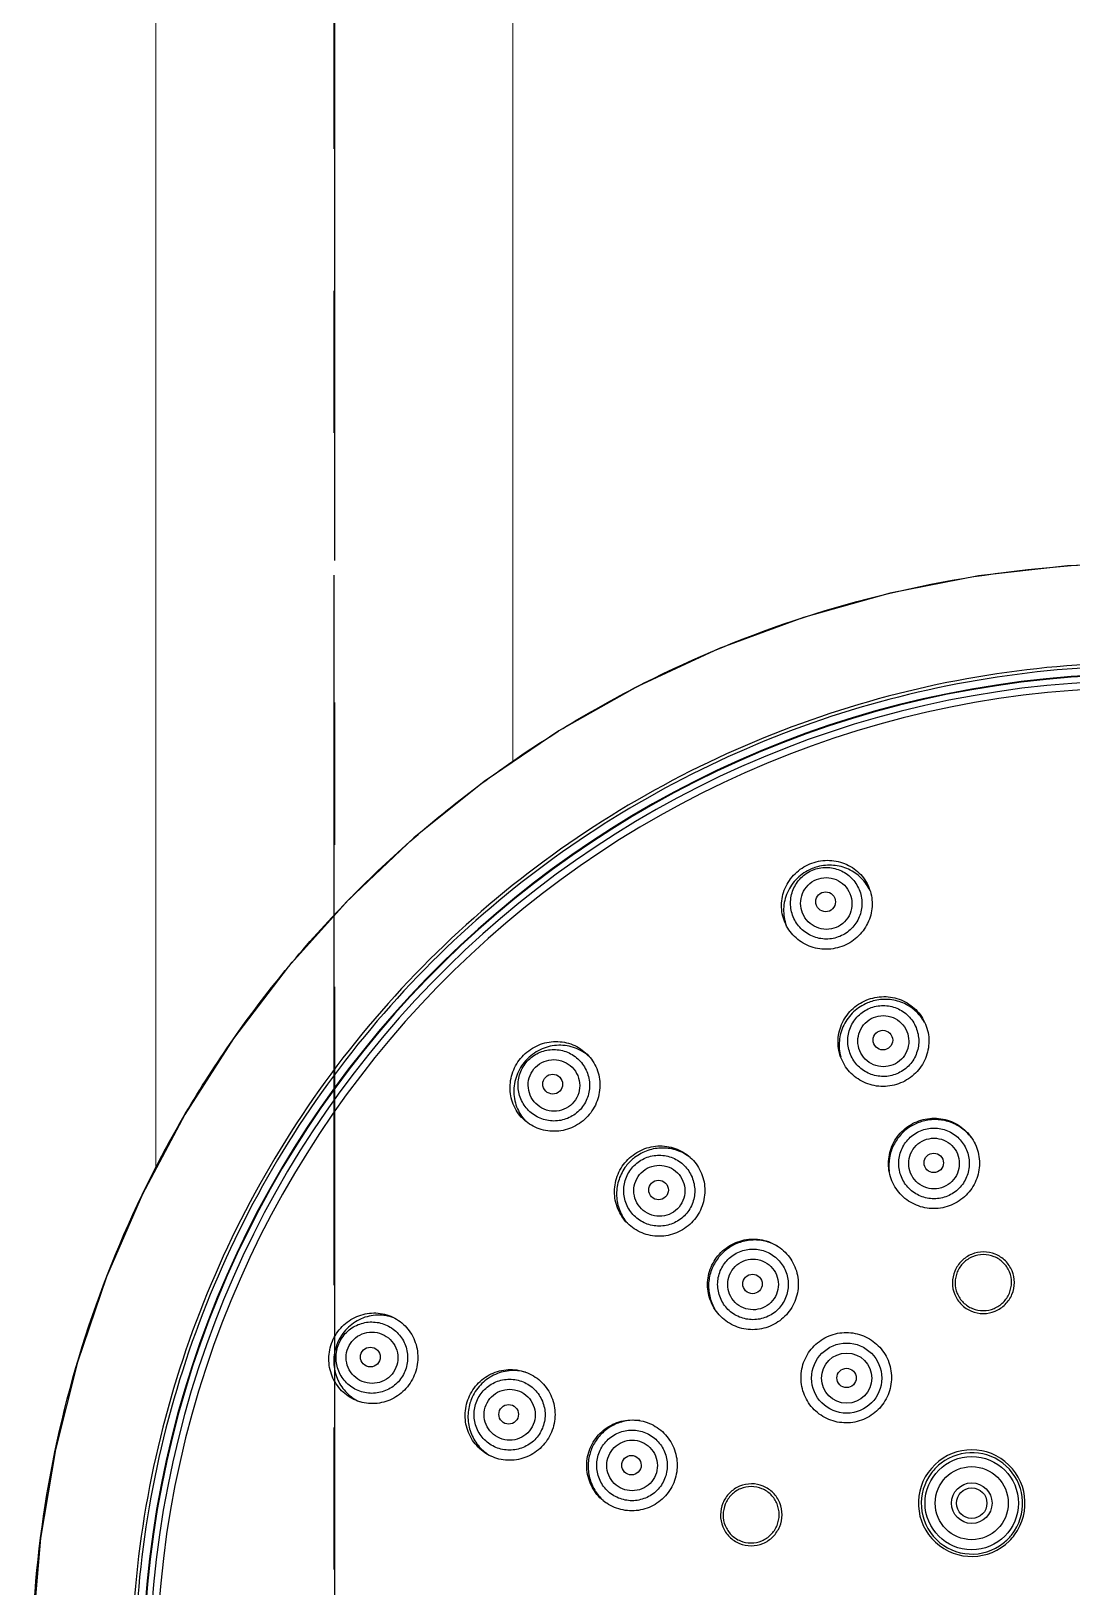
# Model space of a CAD drawing. Extents: x -5853 to -5433, y -3863 to -3269.
# Drawn here: x -5705.4 to -5692.57, y -3618.37 to -3599.21 of the extents above; entities that cross this region are included whole.
import ezdxf

# ---------------------------------------------------------------- set-up
doc = ezdxf.new("R2010")
doc.units = 0
doc.header["$LTSCALE"] = 7
doc.linetypes.add('CENTER', pattern=[2, 1.25, -0.25, 0.25, -0.25])
doc.layers.get('0').update_dxf_attribs({"color": 2, "linetype": 'CONTINUOUS'})
doc.layers.add('CL', color=1, linetype='CENTER')
doc.layers.add('DWG', color=7, linetype='CONTINUOUS')

msp = doc.modelspace()

# ---------------------------------------------------------------- linework, layer by layer
at = {"color": 1, "linetype": 'CENTER'}
msp.add_line((-5701.65964, -3698.65869), (-5701.66381, -3503.34142), dxfattribs=at)
at = {"color": 7, "linetype": 'Continuous', "lineweight": 15}
for p, q in [((-5703.85964, -3572.62195), (-5703.85964, -3613.20591)), ((-5699.45964, -3608.20013), (-5699.45964, -3572.62195))]:
    msp.add_line(p, q, dxfattribs=at)
at = {"layer": 'CL'}
msp.add_line((-5701.65964, -3526.98073), (-5701.65964, -3764.75136), dxfattribs=at)
at = {"layer": 'DWG', "linetype": 'Continuous'}
msp.add_lwpolyline([(-5691.64245, -3605.76072), (-5692.62842, -3605.79616), (-5693.72586, -3605.91956), (-5694.81189, -3606.13119), (-5695.87892, -3606.42993), (-5696.91957, -3606.81415), (-5697.92669, -3607.28139), (-5698.89331, -3607.82871), (-5699.81282, -3608.45242), (-5700.6788, -3609.14824), (-5701.4857, -3609.9116), (-5702.22809, -3610.73732), (-5702.90134, -3611.62016), (-5703.50117, -3612.55449), (-5704.02368, -3613.53424), (-5704.4655, -3614.55334), (-5704.82365, -3615.60463), (-5705.09554, -3616.68071), (-5705.27961, -3617.77469), (-5705.37483, -3618.87918)], dxfattribs=at)
for centre, radius in [((-5695.34856, -3615.80192), 0.43217), ((-5695.34835, -3615.80225), 0.30913), ((-5693.80795, -3617.34257), 0.575), ((-5693.80795, -3617.34257), 0.45), ((-5693.80795, -3617.34257), 0.25), ((-5693.80795, -3617.34257), 0.1875)]:
    msp.add_circle(centre, radius, dxfattribs=at)
for centre, radius, start, end in [((-5691.64244, -3619.50809), 12.38285, 272.122125, 267.877875), ((-5691.64244, -3619.50809), 12.375, 272.115822, 267.88501), ((-5691.64244, -3619.50809), 12.3, 272.15262, 267.84738), ((-5691.64244, -3619.50809), 12.21332, 272.397749, 267.602251), ((-5695.55709, -3610.05774), 0.57459, 105.10137, 111.989727), ((-5695.55951, -3610.05143), 0.56783, 112.001235, 112.99874), ((-5694.87354, -3611.7079), 0.57132, 104.983793, 112.48485), ((-5698.88025, -3612.27027), 0.56783, 134.501235, 135.49874), ((-5694.26061, -3613.18685), 0.57007, 112.515541, 120.079491), ((-5694.2609, -3613.18697), 0.57007, 104.921085, 112.484463), ((-5697.61208, -3613.53818), 0.5717, 135.567488, 142.514506), ((-5697.6171, -3613.53342), 0.56479, 134.444462, 135.555516), ((-5697.61235, -3613.53844), 0.5717, 127.485202, 134.432488), ((-5696.48003, -3614.67022), 0.57048, 135.605491, 142.577996), ((-5696.48507, -3614.66545), 0.56355, 134.406684, 135.59336), ((-5696.4803, -3614.6705), 0.57048, 127.422579, 134.394557), ((-5701.09278, -3615.59344), 0.57459, 158.010245, 164.898269), ((-5701.0991, -3615.59101), 0.56783, 157.001235, 157.99874), ((-5699.44263, -3616.27698), 0.57132, 157.515148, 165.015915), ((-5697.96355, -3616.88963), 0.57007, 157.515541, 165.079491), ((-5697.96367, -3616.88992), 0.57007, 149.921085, 157.484463), ((-5693.80797, -3617.34259), 0.65656, 323.512062, 314.99831), ((-5693.8052, -3617.34532), 0.62419, 327.324347, 127.639781), ((-5693.8052, -3617.34532), 0.6242, 142.928606, 308.114287), ((-5693.8046, -3617.34564), 0.62486, 135.019079, 142.93908), ((-5693.80408, -3617.34685), 0.62608, 127.634783, 134.973574), ((-5693.80503, -3617.34555), 0.62392, 315.003813, 321.235941), ((-5693.80876, -3617.34211), 0.65746, 315.020898, 323.51939), ((-5693.80601, -3617.34468), 0.62523, 321.229809, 327.315507), ((-5693.80553, -3617.34496), 0.62469, 308.117644, 314.997336)]:
    msp.add_arc(centre, radius, start, end, dxfattribs=at)
for centre, major_axis, ratio in [((-5695.60798, -3609.93441), (-0.04694, 0.11331), 0.99002271), ((-5694.90238, -3611.6379), (-0.04626, 0.11168), 0.99609905), ((-5698.96981, -3612.18071), (0.08672, -0.08672), 0.99002271), ((-5694.27574, -3613.15073), (-0.04589, 0.11078), 0.99859513), ((-5697.66602, -3613.48451), (0.08547, -0.08547), 0.99609905), ((-5696.50815, -3614.64238), (0.08479, -0.08479), 0.99859513), ((-5701.21611, -3615.54254), (0.11331, -0.04694), 0.99002271), ((-5695.3503, -3615.80022), (0.08421, -0.08421), 0.99984387), ((-5699.51263, -3616.24815), (0.11168, -0.04626), 0.99609905), ((-5697.9998, -3616.87478), (0.11078, -0.04589), 0.99859513)]:
    msp.add_ellipse(centre, major_axis=major_axis, ratio=ratio, dxfattribs=at)
for points, knots in [([(-5699.89948, -3630.49771), (-5700.47033, -3630.06873), (-5701.54726, -3629.11999), (-5702.92014, -3627.46406), (-5704.02004, -3625.61463), (-5704.81888, -3623.61668), (-5705.29753, -3621.51887), (-5705.44429, -3619.37215), (-5705.25565, -3617.22866), (-5704.73598, -3615.1405), (-5703.89803, -3613.15838), (-5702.76204, -3611.33047), (-5701.35565, -3609.70134), (-5699.71318, -3608.31066), (-5697.87469, -3607.19228), (-5695.88472, -3606.37325), (-5693.79227, -3605.87343), (-5692.36115, -3605.76106), (-5691.64683, -3605.76087)], [0, 0, 0, 0, 0.06247461, 0.12496921, 0.18746794, 0.24996685, 0.31246404, 0.37496195, 0.437461, 0.49996154, 0.56246624, 0.62497629, 0.68749138, 0.75000139, 0.81250552, 0.8750058, 0.93750363, 1, 1, 1, 1]), ([(-5691.64244, -3606.98788), (-5692.30485, -3606.98787), (-5693.63204, -3607.09345), (-5695.57066, -3607.56458), (-5697.41069, -3608.33635), (-5699.10513, -3609.38946), (-5700.61178, -3610.69725), (-5701.89262, -3612.22713), (-5702.9155, -3613.94059), (-5703.65443, -3615.79451), (-5704.09066, -3617.74199), (-5704.2132, -3619.73374), (-5704.01907, -3621.71944), (-5703.51336, -3623.64914), (-5702.70887, -3625.47427), (-5701.62578, -3627.14916), (-5700.29164, -3628.63083), (-5699.25637, -3629.46681), (-5698.70913, -3629.83921)], [0, 0, 0, 0, 0.06251492, 0.12502774, 0.1875311, 0.25002645, 0.31252329, 0.37502733, 0.43754131, 0.50006456, 0.56258738, 0.62510022, 0.68760173, 0.75009293, 0.81257665, 0.87505483, 0.93752933, 1, 1, 1, 1]), ([(-5691.64244, -3607.02864), (-5692.30274, -3607.02862), (-5693.6257, -3607.13388), (-5695.55813, -3607.60354), (-5697.39229, -3608.37289), (-5699.08129, -3609.42271), (-5700.58309, -3610.72639), (-5701.85978, -3612.25146), (-5702.87932, -3613.95951), (-5703.61581, -3615.80756), (-5704.05059, -3617.74885), (-5704.17271, -3619.73425), (-5703.97923, -3621.71362), (-5703.47529, -3623.63719), (-5702.67356, -3625.45668), (-5701.59467, -3627.12632), (-5700.48613, -3628.35857), (-5699.49252, -3629.2296), (-5698.96186, -3629.62402), (-5698.68982, -3629.81114)], [0, 0, 0, 0, 0.06251168, 0.12502129, 0.18752142, 0.25001356, 0.31250718, 0.37500801, 0.43751879, 0.50003882, 0.56255842, 0.62506804, 0.68756634, 0.75005437, 0.81253494, 0.87501006, 0.93748165, 0.96874104, 1, 1, 1, 1]), ([(-5695.38399, -3610.47517), (-5695.45152, -3610.50314), (-5695.59821, -3610.53326), (-5695.81671, -3610.4925), (-5696.0016, -3610.37253), (-5696.12421, -3610.19119), (-5696.16581, -3609.97625), (-5696.11996, -3609.76062), (-5695.99426, -3609.57724), (-5695.86922, -3609.49479), (-5695.80167, -3609.46681)], [0, 0, 0, 0, 0.12699134, 0.25277239, 0.37693589, 0.49994897, 0.6229723, 0.74716558, 0.87298147, 1, 1, 1, 1]), ([(-5695.80167, -3609.46681), (-5695.73412, -3609.43883), (-5695.5874, -3609.40871), (-5695.36886, -3609.4495), (-5695.18396, -3609.56954), (-5695.06139, -3609.75094), (-5695.01986, -3609.96588), (-5695.06576, -3610.18145), (-5695.19145, -3610.36477), (-5695.31646, -3610.4472), (-5695.38399, -3610.47517)], [0, 0, 0, 0, 0.12701834, 0.25282973, 0.37702093, 0.50004852, 0.62306151, 0.74722813, 0.8730129, 1, 1, 1, 1]), ([(-5695.06014, -3609.79787), (-5695.08639, -3609.74046), (-5695.16067, -3609.63377), (-5695.32131, -3609.52301), (-5695.512, -3609.47362), (-5695.64395, -3609.48603), (-5695.70678, -3609.50299)], [0, 0, 0, 0, 0.24630688, 0.49469543, 0.74605829, 1, 1, 1, 1]), ([(-5695.78137, -3609.52873), (-5695.84659, -3609.55641), (-5695.96732, -3609.63658), (-5696.09034, -3609.81319), (-5696.13871, -3610.02078), (-5696.11585, -3610.161), (-5696.09189, -3610.22531)], [0, 0, 0, 0, 0.25397105, 0.50559002, 0.75398879, 1, 1, 1, 1]), ([(-5695.43166, -3610.36009), (-5695.4846, -3610.38201), (-5695.60047, -3610.40499), (-5695.77309, -3610.36984), (-5695.91935, -3610.27143), (-5696.01699, -3610.12477), (-5696.05167, -3609.95202), (-5696.01783, -3609.77902), (-5695.9206, -3609.63212), (-5695.82241, -3609.56645), (-5695.76948, -3609.54452)], [0, 0, 0, 0, 0.1250466, 0.25004963, 0.37503789, 0.50000551, 0.62497063, 0.74995407, 0.87495365, 1, 1, 1, 1]), ([(-5695.47734, -3610.24982), (-5695.51551, -3610.26561), (-5695.59912, -3610.28207), (-5695.72353, -3610.25622), (-5695.82874, -3610.18482), (-5695.89898, -3610.07893), (-5695.92418, -3609.95438), (-5695.90026, -3609.82951), (-5695.83057, -3609.72327), (-5695.75981, -3609.67579), (-5695.72166, -3609.65997)], [0, 0, 0, 0, 0.12499581, 0.24998342, 0.37499421, 0.50001321, 0.62503034, 0.75003532, 0.87501469, 1, 1, 1, 1]), ([(-5695.76948, -3609.54452), (-5695.71654, -3609.5226), (-5695.60068, -3609.4996), (-5695.42806, -3609.53472), (-5695.2818, -3609.63313), (-5695.18416, -3609.7798), (-5695.14951, -3609.95255), (-5695.18333, -3610.12556), (-5695.28054, -3610.27248), (-5695.37873, -3610.33815), (-5695.43166, -3610.36009)], [0, 0, 0, 0, 0.12504633, 0.25004603, 0.37502944, 0.49999463, 0.62496227, 0.74995061, 0.87495361, 1, 1, 1, 1]), ([(-5695.72166, -3609.65997), (-5695.68349, -3609.64418), (-5695.59989, -3609.62772), (-5695.47548, -3609.65356), (-5695.37028, -3609.72495), (-5695.30002, -3609.83083), (-5695.27482, -3609.95538), (-5695.29873, -3610.08026), (-5695.36842, -3610.18651), (-5695.43918, -3610.234), (-5695.47734, -3610.24982)], [0, 0, 0, 0, 0.12498522, 0.24996464, 0.37496946, 0.49998655, 0.62500568, 0.75001668, 0.87500435, 1, 1, 1, 1]), ([(-5694.68362, -3612.16602), (-5694.75119, -3612.19401), (-5694.89836, -3612.22381), (-5695.11751, -3612.18143), (-5695.30294, -3612.05934), (-5695.4262, -3611.87592), (-5695.46883, -3611.65906), (-5695.42411, -3611.44153), (-5695.2991, -3611.25651), (-5695.17392, -3611.17349), (-5695.10634, -3611.1455)], [0, 0, 0, 0, 0.12632382, 0.25182204, 0.37625445, 0.49993326, 0.62362756, 0.74810048, 0.87364313, 1, 1, 1, 1]), ([(-5695.09204, -3611.18001), (-5695.15477, -3611.206), (-5695.27161, -3611.28105), (-5695.39484, -3611.44698), (-5695.45125, -3611.64442), (-5695.4391, -3611.78092), (-5695.42125, -3611.845)], [0, 0, 0, 0, 0.25250446, 0.50357639, 0.75262789, 1, 1, 1, 1]), ([(-5695.10634, -3611.1455), (-5695.03875, -3611.1175), (-5694.89153, -3611.08769), (-5694.67232, -3611.13012), (-5694.48688, -3611.25231), (-5694.36367, -3611.4358), (-5694.32113, -3611.65265), (-5694.36591, -3611.87011), (-5694.49092, -3612.05504), (-5694.61606, -3612.13804), (-5694.68362, -3612.16602)], [0, 0, 0, 0, 0.12635652, 0.25189416, 0.37636471, 0.50006391, 0.62374362, 0.74817971, 0.8736816, 1, 1, 1, 1]), ([(-5695.06514, -3611.24494), (-5695.01261, -3611.22319), (-5694.89767, -3611.20028), (-5694.72627, -3611.23476), (-5694.58087, -3611.33213), (-5694.48379, -3611.47767), (-5694.44953, -3611.64922), (-5694.48349, -3611.82089), (-5694.5803, -3611.96648), (-5694.67778, -3612.03155), (-5694.7303, -3612.05332)], [0, 0, 0, 0, 0.12502635, 0.25001892, 0.37501256, 0.49999867, 0.62498538, 0.74998023, 0.87497369, 1, 1, 1, 1]), ([(-5694.38913, -3611.41727), (-5694.41887, -3611.36461), (-5694.49684, -3611.26825), (-5694.65457, -3611.16997), (-5694.83673, -3611.12754), (-5694.96167, -3611.14005), (-5695.02126, -3611.156)], [0, 0, 0, 0, 0.24756086, 0.49658234, 0.74747333, 1, 1, 1, 1]), ([(-5694.7303, -3612.05332), (-5694.78284, -3612.07507), (-5694.89778, -3612.09798), (-5695.06917, -3612.06349), (-5695.21458, -3611.96612), (-5695.31166, -3611.82058), (-5695.34592, -3611.64903), (-5695.31196, -3611.47736), (-5695.21515, -3611.33178), (-5695.11767, -3611.26671), (-5695.06514, -3611.24494)], [0, 0, 0, 0, 0.12502647, 0.25001993, 0.37501473, 0.50000145, 0.6249875, 0.74998119, 0.87497365, 1, 1, 1, 1]), ([(-5694.77656, -3611.94165), (-5694.81431, -3611.95728), (-5694.89694, -3611.9737), (-5695.02009, -3611.94871), (-5695.12448, -3611.87857), (-5695.19419, -3611.77392), (-5695.21889, -3611.65064), (-5695.19466, -3611.52722), (-5695.12525, -3611.42248), (-5695.05522, -3611.37568), (-5695.01747, -3611.36003)], [0, 0, 0, 0, 0.1250047, 0.24999495, 0.37500021, 0.50000868, 0.62501593, 0.75001744, 0.87500222, 1, 1, 1, 1]), ([(-5695.01747, -3611.36003), (-5694.97972, -3611.3444), (-5694.8971, -3611.32798), (-5694.77396, -3611.35296), (-5694.66956, -3611.4231), (-5694.59985, -3611.52774), (-5694.57514, -3611.65102), (-5694.59936, -3611.77444), (-5694.66877, -3611.87919), (-5694.73881, -3611.926), (-5694.77656, -3611.94165)], [0, 0, 0, 0, 0.12499771, 0.24998253, 0.37498386, 0.49999105, 0.62499963, 0.75000506, 0.8749954, 1, 1, 1, 1]), ([(-5699.3277, -3611.82283), (-5699.276, -3611.77113), (-5699.15197, -3611.68715), (-5698.93445, -3611.64121), (-5698.71769, -3611.68135), (-5698.53504, -3611.80204), (-5698.41441, -3611.98472), (-5698.37432, -3612.20145), (-5698.42029, -3612.41891), (-5698.50425, -3612.54291), (-5698.55593, -3612.59459)], [0, 0, 0, 0, 0.12701834, 0.25282973, 0.37702093, 0.50004852, 0.62306151, 0.74722813, 0.8730129, 1, 1, 1, 1]), ([(-5698.51592, -3611.84491), (-5698.56617, -3611.79818), (-5698.68697, -3611.72342), (-5698.89725, -3611.68868), (-5699.10747, -3611.73476), (-5699.22773, -3611.81562), (-5699.27826, -3611.86528)], [0, 0, 0, 0, 0.24601099, 0.49441018, 0.74602926, 1, 1, 1, 1]), ([(-5699.26822, -3611.8823), (-5699.2277, -3611.84179), (-5699.12946, -3611.77621), (-5698.95653, -3611.7426), (-5698.78375, -3611.77754), (-5698.63742, -3611.87568), (-5698.53929, -3612.02202), (-5698.50434, -3612.1948), (-5698.53793, -3612.36774), (-5698.60351, -3612.46599), (-5698.64401, -3612.50651)], [0, 0, 0, 0, 0.12504633, 0.25004603, 0.37502944, 0.49999463, 0.62496227, 0.74995061, 0.87495361, 1, 1, 1, 1]), ([(-5698.55593, -3612.59459), (-5698.60762, -3612.64628), (-5698.73162, -3612.73024), (-5698.94908, -3612.7762), (-5699.1658, -3612.73611), (-5699.34848, -3612.61549), (-5699.46917, -3612.43284), (-5699.50932, -3612.21608), (-5699.46337, -3611.99855), (-5699.37939, -3611.87452), (-5699.3277, -3611.82283)], [0, 0, 0, 0, 0.12699134, 0.25277239, 0.37693589, 0.49994897, 0.6229723, 0.74716558, 0.87298147, 1, 1, 1, 1]), ([(-5699.28525, -3611.87227), (-5699.33491, -3611.9228), (-5699.41577, -3612.04307), (-5699.46184, -3612.25331), (-5699.42709, -3612.46361), (-5699.35231, -3612.58441), (-5699.30556, -3612.63466)], [0, 0, 0, 0, 0.25397105, 0.50559002, 0.75398879, 1, 1, 1, 1]), ([(-5698.64401, -3612.50651), (-5698.68453, -3612.54702), (-5698.78279, -3612.6126), (-5698.95572, -3612.64619), (-5699.1285, -3612.61123), (-5699.27484, -3612.5131), (-5699.37298, -3612.36677), (-5699.40793, -3612.19399), (-5699.37432, -3612.02107), (-5699.30873, -3611.92282), (-5699.26822, -3611.8823)], [0, 0, 0, 0, 0.1250466, 0.25004963, 0.37503789, 0.50000551, 0.62497063, 0.74995407, 0.87495365, 1, 1, 1, 1]), ([(-5698.72841, -3612.42211), (-5698.75763, -3612.45132), (-5698.82858, -3612.49851), (-5698.95341, -3612.52224), (-5699.07793, -3612.49654), (-5699.18336, -3612.42559), (-5699.2543, -3612.32017), (-5699.27999, -3612.19565), (-5699.25625, -3612.07083), (-5699.20905, -3611.99989), (-5699.17986, -3611.97067)], [0, 0, 0, 0, 0.12499581, 0.24998342, 0.37499421, 0.50001321, 0.62503034, 0.75003532, 0.87501469, 1, 1, 1, 1]), ([(-5699.17986, -3611.97067), (-5699.15064, -3611.94147), (-5699.0797, -3611.89427), (-5698.95487, -3611.87054), (-5698.83036, -3611.89623), (-5698.72493, -3611.96717), (-5698.65398, -3612.07259), (-5698.62828, -3612.19711), (-5698.65201, -3612.32195), (-5698.69921, -3612.39289), (-5698.72841, -3612.42211)], [0, 0, 0, 0, 0.12498522, 0.24996464, 0.37496946, 0.49998655, 0.62500568, 0.75001668, 0.87500435, 1, 1, 1, 1]), ([(-5694.0602, -3613.67109), (-5694.12776, -3613.69908), (-5694.27519, -3613.7287), (-5694.49475, -3613.6854), (-5694.6806, -3613.56203), (-5694.80436, -3613.37726), (-5694.84761, -3613.15908), (-5694.80351, -3612.94032), (-5694.67887, -3612.75434), (-5694.55363, -3612.671), (-5694.48604, -3612.64301)], [0, 0, 0, 0, 0.12585387, 0.25115326, 0.37576855, 0.49991328, 0.624081, 0.74875579, 0.87411002, 1, 1, 1, 1]), ([(-5694.54633, -3612.69355), (-5694.59417, -3612.72125), (-5694.68211, -3612.79095), (-5694.77761, -3612.92854), (-5694.82923, -3613.08717), (-5694.83141, -3613.19847), (-5694.82448, -3613.25265)], [0, 0, 0, 0, 0.2515071, 0.50203334, 0.75150072, 1, 1, 1, 1]), ([(-5694.10643, -3613.55949), (-5694.1587, -3613.58113), (-5694.27306, -3613.60397), (-5694.44363, -3613.56981), (-5694.58842, -3613.47303), (-5694.6851, -3613.32822), (-5694.71914, -3613.15747), (-5694.68518, -3612.98666), (-5694.58873, -3612.84188), (-5694.49171, -3612.77718), (-5694.43944, -3612.75551)], [0, 0, 0, 0, 0.12501793, 0.2500075, 0.37500537, 0.50000037, 0.62499519, 0.74999291, 0.87498215, 1, 1, 1, 1]), ([(-5694.48604, -3612.64301), (-5694.41846, -3612.61501), (-5694.27098, -3612.58539), (-5694.05134, -3612.62876), (-5693.86546, -3612.75225), (-5693.74177, -3612.93712), (-5693.69863, -3613.1553), (-5693.74282, -3613.37395), (-5693.86745, -3613.55981), (-5693.99264, -3613.64311), (-5694.0602, -3613.67109)], [0, 0, 0, 0, 0.12589185, 0.25124279, 0.37591715, 0.50009221, 0.62424155, 0.74886255, 0.87414992, 1, 1, 1, 1]), ([(-5694.43944, -3612.75551), (-5694.38717, -3612.73387), (-5694.27281, -3612.71103), (-5694.10224, -3612.74519), (-5693.95745, -3612.84197), (-5693.86077, -3612.98678), (-5693.82674, -3613.15753), (-5693.86069, -3613.32834), (-5693.95715, -3613.47312), (-5694.05416, -3613.53782), (-5694.10643, -3613.55949)], [0, 0, 0, 0, 0.12501788, 0.25000724, 0.37500492, 0.49999981, 0.62499478, 0.74999275, 0.87498219, 1, 1, 1, 1]), ([(-5693.81585, -3612.83453), (-5693.84927, -3612.79136), (-5693.92951, -3612.71428), (-5694.07814, -3612.6387), (-5694.24288, -3612.60898), (-5694.35429, -3612.62189), (-5694.40768, -3612.63612)], [0, 0, 0, 0, 0.24850042, 0.49796807, 0.74849373, 1, 1, 1, 1]), ([(-5698.04289, -3613.10764), (-5697.99116, -3613.05591), (-5697.86656, -3612.97203), (-5697.64779, -3612.92734), (-5697.4297, -3612.96926), (-5697.24566, -3613.09163), (-5697.12337, -3613.27571), (-5697.08153, -3613.49375), (-5697.12625, -3613.71244), (-5697.2101, -3613.837), (-5697.26181, -3613.88871)], [0, 0, 0, 0, 0.12635652, 0.25189416, 0.37636471, 0.50006391, 0.62374362, 0.74817971, 0.8736816, 1, 1, 1, 1]), ([(-5694.15301, -3613.44703), (-5694.19051, -3613.46254), (-5694.27254, -3613.47892), (-5694.39488, -3613.45434), (-5694.4987, -3613.38486), (-5694.56803, -3613.28097), (-5694.59247, -3613.15849), (-5694.56818, -3613.03596), (-5694.49905, -3612.93207), (-5694.42947, -3612.88565), (-5694.39198, -3612.8701)], [0, 0, 0, 0, 0.12500773, 0.24999867, 0.37500136, 0.50000537, 0.62500864, 0.75000908, 0.87499658, 1, 1, 1, 1]), ([(-5694.39198, -3612.8701), (-5694.35448, -3612.85459), (-5694.27246, -3612.83821), (-5694.15011, -3612.86279), (-5694.04629, -3612.93226), (-5693.97697, -3613.03615), (-5693.95252, -3613.15863), (-5693.97681, -3613.28117), (-5694.04594, -3613.38506), (-5694.11552, -3613.43148), (-5694.15301, -3613.44703)], [0, 0, 0, 0, 0.12500338, 0.24999093, 0.37499119, 0.49999442, 0.6249985, 0.75000143, 0.87499232, 1, 1, 1, 1]), ([(-5697.26181, -3613.88871), (-5697.31352, -3613.94043), (-5697.43809, -3614.02428), (-5697.65678, -3614.06899), (-5697.87482, -3614.02715), (-5698.05889, -3613.90487), (-5698.18125, -3613.72083), (-5698.22319, -3613.50274), (-5698.17849, -3613.28397), (-5698.09461, -3613.15936), (-5698.04289, -3613.10764)], [0, 0, 0, 0, 0.12632382, 0.25182204, 0.37625445, 0.49993326, 0.62362756, 0.74810048, 0.87364313, 1, 1, 1, 1]), ([(-5697.96677, -3613.18375), (-5697.92656, -3613.14355), (-5697.82914, -3613.07839), (-5697.6576, -3613.04466), (-5697.486, -3613.07898), (-5697.34062, -3613.17629), (-5697.24331, -3613.32167), (-5697.20899, -3613.49327), (-5697.24272, -3613.66482), (-5697.30787, -3613.76224), (-5697.34807, -3613.80245)], [0, 0, 0, 0, 0.12502635, 0.25001892, 0.37501256, 0.49999867, 0.62498538, 0.74998023, 0.87497369, 1, 1, 1, 1]), ([(-5697.27628, -3613.08426), (-5697.3239, -3613.04699), (-5697.43281, -3612.9878), (-5697.61614, -3612.95737), (-5697.80067, -3612.98788), (-5697.91132, -3613.04724), (-5697.96026, -3613.08479)], [0, 0, 0, 0, 0.24756086, 0.49658234, 0.74747333, 1, 1, 1, 1]), ([(-5698.06574, -3613.19026), (-5698.10329, -3613.23922), (-5698.16267, -3613.3499), (-5698.19316, -3613.53448), (-5698.16268, -3613.71786), (-5698.10344, -3613.82679), (-5698.06614, -3613.87441)], [0, 0, 0, 0, 0.25252726, 0.50341817, 0.75243904, 1, 1, 1, 1]), ([(-5697.34807, -3613.80245), (-5697.38829, -3613.84265), (-5697.48571, -3613.90781), (-5697.65725, -3613.94153), (-5697.82885, -3613.90721), (-5697.97424, -3613.80991), (-5698.07154, -3613.66453), (-5698.10586, -3613.49293), (-5698.07213, -3613.32138), (-5698.00697, -3613.22397), (-5697.96677, -3613.18375)], [0, 0, 0, 0, 0.12502647, 0.25001993, 0.37501473, 0.50000145, 0.6249875, 0.74998119, 0.87497365, 1, 1, 1, 1]), ([(-5697.43354, -3613.71699), (-5697.46244, -3613.74587), (-5697.53249, -3613.79266), (-5697.65582, -3613.81671), (-5697.77912, -3613.79185), (-5697.88356, -3613.72185), (-5697.95356, -3613.6174), (-5697.97841, -3613.49411), (-5697.95437, -3613.37078), (-5697.90757, -3613.30073), (-5697.87869, -3613.27183)], [0, 0, 0, 0, 0.1250047, 0.24999495, 0.37500021, 0.50000868, 0.62501593, 0.75001744, 0.87500222, 1, 1, 1, 1]), ([(-5697.87869, -3613.27183), (-5697.84979, -3613.24295), (-5697.77975, -3613.19616), (-5697.65642, -3613.17211), (-5697.53313, -3613.19696), (-5697.42868, -3613.26696), (-5697.35867, -3613.37141), (-5697.33382, -3613.4947), (-5697.35786, -3613.61804), (-5697.40465, -3613.68808), (-5697.43354, -3613.71699)], [0, 0, 0, 0, 0.12499771, 0.24998253, 0.37498386, 0.49999105, 0.62499963, 0.75000506, 0.8749954, 1, 1, 1, 1]), ([(-5696.89674, -3614.25378), (-5696.84501, -3614.20206), (-5696.72009, -3614.11824), (-5696.50058, -3614.07427), (-5696.28159, -3614.11723), (-5696.09656, -3614.24069), (-5695.97322, -3614.42575), (-5695.93037, -3614.64467), (-5695.97439, -3614.86407), (-5696.05817, -3614.98893), (-5696.10988, -3615.04065)], [0, 0, 0, 0, 0.12589185, 0.25124279, 0.37591715, 0.50009221, 0.62424155, 0.74886255, 0.87414992, 1, 1, 1, 1]), ([(-5696.20427, -3614.17426), (-5696.25167, -3614.14716), (-5696.3553, -3614.10665), (-5696.52153, -3614.0937), (-5696.68511, -3614.12929), (-5696.7831, -3614.18385), (-5696.82698, -3614.21743)], [0, 0, 0, 0, 0.24850042, 0.49796807, 0.74849373, 1, 1, 1, 1]), ([(-5696.10988, -3615.04065), (-5696.16159, -3615.09236), (-5696.28646, -3615.17614), (-5696.50588, -3615.22016), (-5696.72479, -3615.1773), (-5696.90984, -3615.05396), (-5697.03329, -3614.86893), (-5697.07626, -3614.64995), (-5697.03228, -3614.43043), (-5696.94847, -3614.30551), (-5696.89674, -3614.25378)], [0, 0, 0, 0, 0.12585387, 0.25115326, 0.37576855, 0.49991328, 0.624081, 0.74875579, 0.87411002, 1, 1, 1, 1]), ([(-5696.81063, -3614.33989), (-5696.77062, -3614.29989), (-5696.67371, -3614.23503), (-5696.50304, -3614.20131), (-5696.33224, -3614.23531), (-5696.18751, -3614.3321), (-5696.09072, -3614.47684), (-5696.05672, -3614.64764), (-5696.09043, -3614.8183), (-5696.1553, -3614.91521), (-5696.1953, -3614.95523)], [0, 0, 0, 0, 0.12501788, 0.25000724, 0.37500492, 0.49999981, 0.62499478, 0.74999275, 0.87498219, 1, 1, 1, 1]), ([(-5693.80913, -3614.27723), (-5693.855, -3614.29623), (-5693.9401, -3614.35274), (-5694.02524, -3614.47893), (-5694.05575, -3614.62792), (-5694.02652, -3614.77694), (-5693.94195, -3614.90318), (-5693.81495, -3614.98718), (-5693.66536, -3615.01631), (-5693.56514, -3614.99608), (-5693.51925, -3614.97707)], [0, 0, 0, 0, 0.1254276, 0.25055587, 0.37527965, 0.4997581, 0.6243108, 0.749224, 0.87450589, 1, 1, 1, 1]), ([(-5693.51925, -3614.97707), (-5693.47328, -3614.95804), (-5693.38803, -3614.90136), (-5693.30288, -3614.77485), (-5693.27261, -3614.62564), (-5693.30215, -3614.47668), (-5693.38686, -3614.35073), (-5693.51377, -3614.26702), (-5693.66316, -3614.23802), (-5693.76327, -3614.25824), (-5693.80913, -3614.27723)], [0, 0, 0, 0, 0.12568292, 0.25105935, 0.37591957, 0.50039728, 0.62481353, 0.74949946, 0.87460325, 1, 1, 1, 1]), ([(-5693.53297, -3614.94394), (-5693.49113, -3614.92661), (-5693.41353, -3614.87503), (-5693.33603, -3614.75987), (-5693.30847, -3614.62406), (-5693.33536, -3614.48847), (-5693.41247, -3614.37383), (-5693.52798, -3614.29763), (-5693.66397, -3614.27123), (-5693.75509, -3614.28964), (-5693.79683, -3614.30693)], [0, 0, 0, 0, 0.12568285, 0.25105916, 0.37591944, 0.50039715, 0.6248134, 0.74949936, 0.8746032, 1, 1, 1, 1]), ([(-5696.9331, -3614.32355), (-5696.96669, -3614.36745), (-5697.02127, -3614.4655), (-5697.05684, -3614.62915), (-5697.04383, -3614.79546), (-5697.00325, -3614.89913), (-5696.97611, -3614.94653)], [0, 0, 0, 0, 0.2515071, 0.50203334, 0.75150072, 1, 1, 1, 1]), ([(-5696.1953, -3614.95523), (-5696.23531, -3614.99523), (-5696.33222, -3615.06009), (-5696.50289, -3615.09381), (-5696.67369, -3615.05981), (-5696.81842, -3614.96301), (-5696.91521, -3614.81828), (-5696.94921, -3614.64748), (-5696.9155, -3614.47681), (-5696.85063, -3614.37991), (-5696.81063, -3614.33989)], [0, 0, 0, 0, 0.12501793, 0.2500075, 0.37500537, 0.50000037, 0.62499519, 0.74999291, 0.87498215, 1, 1, 1, 1]), ([(-5696.28137, -3614.86915), (-5696.31008, -3614.89784), (-5696.3796, -3614.94436), (-5696.50204, -3614.96847), (-5696.62454, -3614.94401), (-5696.72834, -3614.87456), (-5696.79779, -3614.77075), (-5696.82225, -3614.64825), (-5696.79813, -3614.52581), (-5696.75161, -3614.4563), (-5696.72293, -3614.4276)], [0, 0, 0, 0, 0.12500773, 0.24999867, 0.37500136, 0.50000537, 0.62500864, 0.75000908, 0.87499658, 1, 1, 1, 1]), ([(-5696.72293, -3614.4276), (-5696.69423, -3614.39891), (-5696.62471, -3614.35239), (-5696.50227, -3614.32828), (-5696.37977, -3614.35273), (-5696.27597, -3614.42218), (-5696.20651, -3614.52598), (-5696.18206, -3614.64849), (-5696.20617, -3614.77093), (-5696.25269, -3614.84045), (-5696.28137, -3614.86915)], [0, 0, 0, 0, 0.12500338, 0.24999093, 0.37499119, 0.49999442, 0.6249985, 0.75000143, 0.87499232, 1, 1, 1, 1]), ([(-5693.79683, -3614.30693), (-5693.83858, -3614.32422), (-5693.91604, -3614.37566), (-5693.99353, -3614.49052), (-5694.02131, -3614.62613), (-5693.9947, -3614.76178), (-5693.91773, -3614.87668), (-5693.80213, -3614.95314), (-5693.66597, -3614.97965), (-5693.57474, -3614.96124), (-5693.53297, -3614.94394)], [0, 0, 0, 0, 0.1254276, 0.25055589, 0.37527967, 0.4997581, 0.62431078, 0.74922399, 0.8745059, 1, 1, 1, 1]), ([(-5701.68371, -3615.34885), (-5701.65574, -3615.28131), (-5701.57329, -3615.15626), (-5701.38991, -3615.03057), (-5701.17428, -3614.98471), (-5700.95935, -3615.02631), (-5700.778, -3615.14892), (-5700.65802, -3615.33382), (-5700.61727, -3615.55232), (-5700.64738, -3615.699), (-5700.67535, -3615.76653)], [0, 0, 0, 0, 0.12701834, 0.25282973, 0.37702093, 0.50004852, 0.62306151, 0.74722813, 0.8730129, 1, 1, 1, 1]), ([(-5700.92528, -3615.05861), (-5700.98959, -3615.03466), (-5701.1298, -3615.01182), (-5701.33737, -3615.0602), (-5701.51395, -3615.18322), (-5701.59411, -3615.30394), (-5701.62179, -3615.36916)], [0, 0, 0, 0, 0.24601099, 0.49441018, 0.74602926, 1, 1, 1, 1]), ([(-5701.60601, -3615.38104), (-5701.58407, -3615.32811), (-5701.51841, -3615.22992), (-5701.37151, -3615.13269), (-5701.1985, -3615.09886), (-5701.02575, -3615.13353), (-5700.8791, -3615.23118), (-5700.78068, -3615.37743), (-5700.74553, -3615.55006), (-5700.76852, -3615.66592), (-5700.79044, -3615.71886)], [0, 0, 0, 0, 0.12504633, 0.25004603, 0.37502944, 0.49999463, 0.62496227, 0.74995061, 0.87495361, 1, 1, 1, 1]), ([(-5701.49055, -3615.42887), (-5701.47473, -3615.39071), (-5701.42725, -3615.31996), (-5701.32101, -3615.25026), (-5701.19614, -3615.22635), (-5701.07159, -3615.25154), (-5700.9657, -3615.32179), (-5700.8943, -3615.427), (-5700.86846, -3615.55141), (-5700.88491, -3615.63502), (-5700.90071, -3615.67319)], [0, 0, 0, 0, 0.12498522, 0.24996464, 0.37496946, 0.49998655, 0.62500568, 0.75001668, 0.87500435, 1, 1, 1, 1]), ([(-5695.74738, -3615.40315), (-5695.69593, -3615.3517), (-5695.57145, -3615.2684), (-5695.35257, -3615.22519), (-5695.13408, -3615.26871), (-5694.94931, -3615.39233), (-5694.82583, -3615.57714), (-5694.78246, -3615.79554), (-5694.82572, -3616.01429), (-5694.90899, -3616.1387), (-5694.96041, -3616.19012)], [0, 0, 0, 0, 0.12553465, 0.25074315, 0.37557646, 0.50011791, 0.6246225, 0.74938648, 0.87452723, 1, 1, 1, 1]), ([(-5700.67535, -3615.76653), (-5700.70333, -3615.83406), (-5700.78575, -3615.95907), (-5700.96906, -3616.08476), (-5701.18463, -3616.13067), (-5701.39956, -3616.08914), (-5701.58097, -3615.96658), (-5701.70103, -3615.78167), (-5701.74181, -3615.56312), (-5701.71169, -3615.4164), (-5701.68371, -3615.34885)], [0, 0, 0, 0, 0.1269861, 0.25276648, 0.37692551, 0.4999361, 0.62297506, 0.74716864, 0.87298242, 1, 1, 1, 1]), ([(-5701.64753, -3615.44374), (-5701.66451, -3615.50661), (-5701.67691, -3615.63866), (-5701.62741, -3615.82948), (-5701.51647, -3615.99017), (-5701.40962, -3616.06441), (-5701.35215, -3616.09062)], [0, 0, 0, 0, 0.25394398, 0.50530653, 0.75369301, 1, 1, 1, 1]), ([(-5700.79044, -3615.71886), (-5700.81237, -3615.77179), (-5700.87805, -3615.86998), (-5701.02497, -3615.96719), (-5701.19797, -3616.00102), (-5701.37072, -3615.96636), (-5701.51739, -3615.86873), (-5701.6158, -3615.72247), (-5701.65092, -3615.54984), (-5701.62792, -3615.43398), (-5701.60601, -3615.38104)], [0, 0, 0, 0, 0.1250466, 0.25004963, 0.37503789, 0.50000551, 0.62497063, 0.74995407, 0.87495365, 1, 1, 1, 1]), ([(-5700.90071, -3615.67319), (-5700.91653, -3615.71135), (-5700.96402, -3615.7821), (-5701.07026, -3615.8518), (-5701.19514, -3615.87571), (-5701.31969, -3615.8505), (-5701.42558, -3615.78025), (-5701.49696, -3615.67504), (-5701.5228, -3615.55064), (-5701.50634, -3615.46703), (-5701.49055, -3615.42887)], [0, 0, 0, 0, 0.12499581, 0.24998342, 0.37499421, 0.50001321, 0.62503034, 0.75003532, 0.87501469, 1, 1, 1, 1]), ([(-5694.96041, -3616.19012), (-5695.01183, -3616.24154), (-5695.13624, -3616.32481), (-5695.35499, -3616.36806), (-5695.57338, -3616.32469), (-5695.75819, -3616.20122), (-5695.88181, -3616.01646), (-5695.92534, -3615.79797), (-5695.88213, -3615.57907), (-5695.79882, -3615.45459), (-5695.74738, -3615.40315)], [0, 0, 0, 0, 0.12548099, 0.25061793, 0.37537698, 0.49987817, 0.62441314, 0.74924973, 0.87446456, 1, 1, 1, 1]), ([(-5700.00503, -3616.04419), (-5699.97703, -3615.97661), (-5699.89401, -3615.85143), (-5699.709, -3615.72642), (-5699.49148, -3615.68169), (-5699.27461, -3615.72432), (-5699.09119, -3615.84758), (-5698.96909, -3616.03301), (-5698.92672, -3616.25217), (-5698.95652, -3616.39934), (-5698.9845, -3616.4669)], [0, 0, 0, 0, 0.12635652, 0.25189416, 0.37636471, 0.50006391, 0.62374362, 0.74817971, 0.8736816, 1, 1, 1, 1]), ([(-5699.30572, -3615.72922), (-5699.36979, -3615.71139), (-5699.50626, -3615.69929), (-5699.70364, -3615.75573), (-5699.8695, -3615.87896), (-5699.94454, -3615.99577), (-5699.97051, -3616.05849)], [0, 0, 0, 0, 0.24737209, 0.49642429, 0.74749621, 1, 1, 1, 1]), ([(-5699.90558, -3616.08538), (-5699.88381, -3616.03285), (-5699.81874, -3615.93537), (-5699.67317, -3615.83857), (-5699.5015, -3615.8046), (-5699.32994, -3615.83887), (-5699.18441, -3615.93595), (-5699.08704, -3616.08135), (-5699.05254, -3616.25274), (-5699.07546, -3616.36768), (-5699.09721, -3616.42022)], [0, 0, 0, 0, 0.12502635, 0.25001892, 0.37501256, 0.49999867, 0.62498538, 0.74998023, 0.87497369, 1, 1, 1, 1]), ([(-5699.7905, -3616.13305), (-5699.77485, -3616.09531), (-5699.72804, -3616.02527), (-5699.6233, -3615.95586), (-5699.49989, -3615.93164), (-5699.3766, -3615.95634), (-5699.27196, -3616.02604), (-5699.20181, -3616.13044), (-5699.17682, -3616.25359), (-5699.19325, -3616.33621), (-5699.20887, -3616.37397)], [0, 0, 0, 0, 0.12499771, 0.24998253, 0.37498386, 0.49999105, 0.62499963, 0.75000506, 0.8749954, 1, 1, 1, 1]), ([(-5698.9845, -3616.4669), (-5699.01249, -3616.53447), (-5699.09548, -3616.65961), (-5699.28041, -3616.78461), (-5699.49786, -3616.82939), (-5699.71471, -3616.78686), (-5699.8982, -3616.66366), (-5700.0204, -3616.47821), (-5700.06283, -3616.25899), (-5700.03302, -3616.11177), (-5700.00503, -3616.04419)], [0, 0, 0, 0, 0.12631945, 0.25181687, 0.37624739, 0.49992517, 0.62362926, 0.74810315, 0.87364407, 1, 1, 1, 1]), ([(-5699.99452, -3616.12927), (-5700.01047, -3616.18885), (-5700.02298, -3616.31378), (-5699.98056, -3616.49592), (-5699.88231, -3616.65365), (-5699.78596, -3616.73163), (-5699.73331, -3616.76136)], [0, 0, 0, 0, 0.25252649, 0.50341733, 0.75243878, 1, 1, 1, 1]), ([(-5699.09721, -3616.42022), (-5699.11898, -3616.47275), (-5699.18405, -3616.57023), (-5699.32963, -3616.66703), (-5699.5013, -3616.70099), (-5699.67286, -3616.66673), (-5699.81839, -3616.56965), (-5699.91576, -3616.42425), (-5699.95025, -3616.25286), (-5699.92733, -3616.13792), (-5699.90558, -3616.08538)], [0, 0, 0, 0, 0.12502647, 0.25001993, 0.37501473, 0.50000145, 0.6249875, 0.74998119, 0.87497365, 1, 1, 1, 1]), ([(-5699.20887, -3616.37397), (-5699.22452, -3616.41171), (-5699.27133, -3616.48175), (-5699.37608, -3616.55116), (-5699.4995, -3616.57538), (-5699.62279, -3616.55067), (-5699.72742, -3616.48096), (-5699.79757, -3616.37657), (-5699.82255, -3616.25342), (-5699.80612, -3616.1708), (-5699.7905, -3616.13305)], [0, 0, 0, 0, 0.1250047, 0.24999495, 0.37500021, 0.50000868, 0.62501593, 0.75001744, 0.87500222, 1, 1, 1, 1]), ([(-5698.50752, -3616.66448), (-5698.47952, -3616.59689), (-5698.39618, -3616.47166), (-5698.21021, -3616.34702), (-5697.99145, -3616.30291), (-5697.77326, -3616.34617), (-5697.58848, -3616.46994), (-5697.46512, -3616.6558), (-5697.42183, -3616.87535), (-5697.45145, -3617.02276), (-5697.47943, -3617.09033)], [0, 0, 0, 0, 0.12589185, 0.25124279, 0.37591715, 0.50009221, 0.62424155, 0.74886255, 0.87414992, 1, 1, 1, 1]), ([(-5697.89819, -3616.32601), (-5697.95235, -3616.31911), (-5698.06359, -3616.32134), (-5698.22213, -3616.373), (-5698.35963, -3616.46847), (-5698.42929, -3616.55638), (-5698.45698, -3616.6042)], [0, 0, 0, 0, 0.24850042, 0.49796807, 0.74849373, 1, 1, 1, 1]), ([(-5698.39501, -3616.71108), (-5698.37335, -3616.65881), (-5698.30864, -3616.5618), (-5698.16387, -3616.46534), (-5697.99306, -3616.43139), (-5697.8223, -3616.46543), (-5697.67749, -3616.5621), (-5697.58072, -3616.70689), (-5697.54655, -3616.87747), (-5697.5694, -3616.99182), (-5697.59104, -3617.0441)], [0, 0, 0, 0, 0.12501788, 0.25000724, 0.37500492, 0.49999981, 0.62499478, 0.74999275, 0.87498219, 1, 1, 1, 1]), ([(-5698.28042, -3616.75855), (-5698.26488, -3616.72106), (-5698.21846, -3616.65148), (-5698.11457, -3616.58235), (-5697.99203, -3616.55806), (-5697.86955, -3616.5825), (-5697.76566, -3616.65182), (-5697.69619, -3616.75564), (-5697.67161, -3616.87799), (-5697.68798, -3616.96002), (-5697.7035, -3616.99751)], [0, 0, 0, 0, 0.12500338, 0.24999093, 0.37499119, 0.49999442, 0.6249985, 0.75000143, 0.87499232, 1, 1, 1, 1]), ([(-5697.47943, -3617.09033), (-5697.50741, -3617.15788), (-5697.59071, -3617.28307), (-5697.77657, -3617.4077), (-5697.99524, -3617.4519), (-5698.21342, -3617.40875), (-5698.39828, -3617.28505), (-5698.52177, -3617.09918), (-5698.56514, -3616.87955), (-5698.53551, -3616.73206), (-5698.50752, -3616.66448)], [0, 0, 0, 0, 0.12583636, 0.25113972, 0.37576148, 0.49992355, 0.62409708, 0.74875714, 0.874111, 1, 1, 1, 1]), ([(-5698.51441, -3616.74285), (-5698.52862, -3616.79618), (-5698.54153, -3616.90747), (-5698.51193, -3617.07204), (-5698.43655, -3617.22056), (-5698.35964, -3617.3008), (-5698.31655, -3617.33424)], [0, 0, 0, 0, 0.25150501, 0.50203059, 0.75149939, 1, 1, 1, 1]), ([(-5697.59104, -3617.0441), (-5697.6127, -3617.09637), (-5697.67741, -3617.19338), (-5697.82218, -3617.28984), (-5697.99299, -3617.32379), (-5698.16375, -3617.28975), (-5698.30856, -3617.19308), (-5698.40533, -3617.04829), (-5698.4395, -3616.87771), (-5698.41665, -3616.76336), (-5698.39501, -3616.71108)], [0, 0, 0, 0, 0.12501793, 0.2500075, 0.37500537, 0.50000037, 0.62499519, 0.74999291, 0.87498215, 1, 1, 1, 1]), ([(-5697.7035, -3616.99751), (-5697.71904, -3617.035), (-5697.76547, -3617.10458), (-5697.86936, -3617.17371), (-5697.9919, -3617.198), (-5698.11438, -3617.17356), (-5698.21826, -3617.10423), (-5698.28774, -3617.00041), (-5698.31231, -3616.87807), (-5698.29594, -3616.79604), (-5698.28042, -3616.75855)], [0, 0, 0, 0, 0.12500773, 0.24999867, 0.37500136, 0.50000537, 0.62500864, 0.75000908, 0.87499658, 1, 1, 1, 1]), ([(-5696.17345, -3617.63128), (-5696.15441, -3617.58532), (-5696.13421, -3617.48495), (-5696.16346, -3617.33528), (-5696.24756, -3617.20838), (-5696.37378, -3617.12394), (-5696.52274, -3617.09478), (-5696.67167, -3617.12532), (-5696.79781, -3617.21046), (-5696.8543, -3617.29554), (-5696.87329, -3617.3414)], [0, 0, 0, 0, 0.12569408, 0.25107173, 0.37592897, 0.5004046, 0.62481892, 0.74950306, 0.87460505, 1, 1, 1, 1]), ([(-5696.20659, -3617.61756), (-5696.18925, -3617.57572), (-5696.17086, -3617.48437), (-5696.19749, -3617.34813), (-5696.27404, -3617.23262), (-5696.38893, -3617.15576), (-5696.52451, -3617.12922), (-5696.66007, -3617.15702), (-5696.77489, -3617.23451), (-5696.8263, -3617.31196), (-5696.84359, -3617.3537)], [0, 0, 0, 0, 0.1256939, 0.2510715, 0.3759288, 0.50040443, 0.62481877, 0.74950295, 0.87460499, 1, 1, 1, 1]), ([(-5696.87329, -3617.3414), (-5696.89229, -3617.38727), (-5696.91251, -3617.4874), (-5696.88348, -3617.63683), (-5696.79971, -3617.76376), (-5696.67366, -3617.84846), (-5696.5246, -3617.87793), (-5696.37541, -3617.84752), (-5696.24903, -3617.76235), (-5696.19247, -3617.67717), (-5696.17345, -3617.63128)], [0, 0, 0, 0, 0.12542754, 0.25055583, 0.3752796, 0.49975804, 0.62431081, 0.74922403, 0.87450588, 1, 1, 1, 1]), ([(-5696.84359, -3617.3537), (-5696.86089, -3617.39545), (-5696.87929, -3617.48659), (-5696.85287, -3617.62261), (-5696.77662, -3617.73814), (-5696.66189, -3617.81524), (-5696.52621, -3617.84206), (-5696.39041, -3617.81439), (-5696.27538, -3617.73686), (-5696.22389, -3617.65933), (-5696.20659, -3617.61756)], [0, 0, 0, 0, 0.12542754, 0.25055585, 0.37527961, 0.49975804, 0.62431079, 0.74922402, 0.87450588, 1, 1, 1, 1])]:
    msp.add_open_spline(points, degree=3, knots=knots, dxfattribs=at)

doc.saveas('drawing.dxf')
